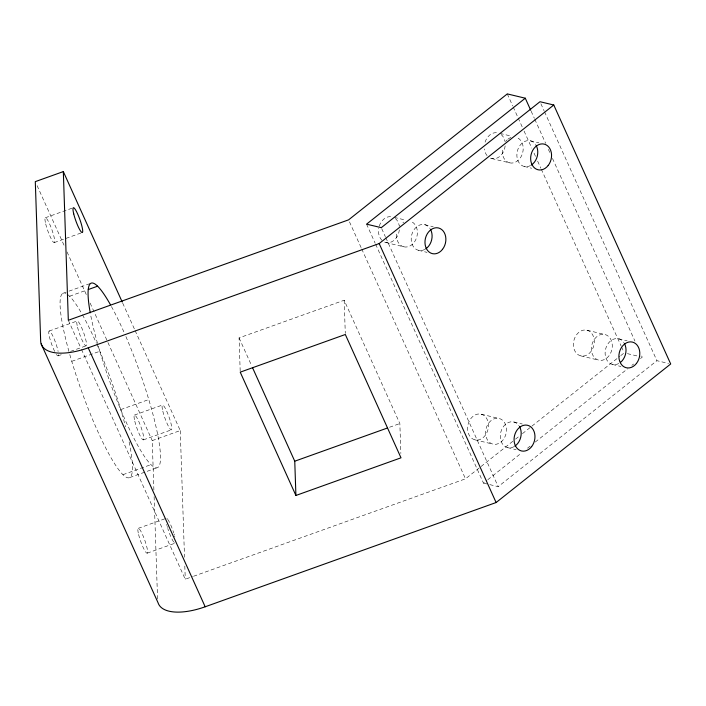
<?xml version="1.0" encoding="UTF-8"?>
<svg xmlns="http://www.w3.org/2000/svg" width="706" height="706" viewBox="0 0 706 706"><rect width="100%" height="100%" fill="white"/><g stroke="black" fill="none" stroke-linecap="round" stroke-linejoin="round"><path stroke-width="0.53" stroke-dasharray="3.53 2.65" d="M193.559 576.264L465.501 478.827L480.168 467.187M481.033 466.507L514.674 439.812M515.53 439.123L518.981 436.387M522.431 433.652L531.062 426.803M531.927 426.115L619.903 356.292M620.768 355.612L624.219 352.876M375.636 244.232L483.495 483.125L486.946 480.389M487.811 479.701L521.452 453.005M527.488 448.213L530.074 446.166M535.254 442.053L627.546 368.814M631.861 365.39L633.591 364.022M640.483 358.542L642.213 357.174L640.854 354.165M489.796 484.634L498.198 486.637L656.915 360.687L668.582 363.475M45.316 217.766L73.336 207.723M54.318 242.564L82.346 232.521M62.808 293.361L67.997 291.499M69.038 291.128L89.794 283.688M69.576 296.238L86.185 290.29M49.12 331.043L77.148 321.001M58.13 355.842L61.245 354.721M70.582 351.376L86.158 345.799M71.765 361.322L99.793 351.279M240.19 371.074L239.078 337.892L344.166 300.235L399.852 423.556L400.858 453.526M120.761 409.595L148.789 399.552M134.405 415.075L162.424 405.032M143.406 439.873L171.434 429.83M153.89 490.043L152.231 440.606L180.251 430.563L134.934 330.187M122.95 474.679L150.978 464.636M129.719 477.556L157.747 467.513M389.544 427.245L399.852 423.556M138.208 528.353L166.237 518.31M147.219 553.151L175.247 543.108M81.472 349.382L185.254 579.238L192.526 576.634M499.972 133.408L511.621 136.187M530.427 140.821L538.907 142.85M491.658 158.55L509.653 162.848A13.193 10.281 -76.6 0 0 522.74 152.461A13.193 10.281 -76.6 0 0 515.857 137.202M524.223 166.466L531.644 168.24M394.169 217.377L405.809 220.157M424.747 224.684L433.228 226.714M385.847 242.52L403.841 246.818A13.193 10.281 -76.6 0 0 416.937 236.431A13.193 10.281 -76.6 0 0 410.045 221.172M418.543 250.33L427.024 252.36M586.951 330.214A13.193 10.281 -76.6 0 1 590.948 351.553A13.193 10.281 -76.6 0 1 573.643 347.343A13.193 10.281 -76.6 0 1 586.951 330.214L604.945 334.512A13.193 10.281 -76.6 0 1 608.943 355.859A13.193 10.281 -76.6 0 1 591.637 351.641A13.193 10.281 -76.6 0 1 604.945 334.512M618.668 338.801L627.149 340.83M627.396 353.635L640.095 356.671M580.747 355.859L598.741 360.166M612.464 364.455L620.945 366.476M481.139 414.184A13.193 10.281 -76.6 0 1 485.137 435.523A13.193 10.281 -76.6 0 1 467.831 431.313A13.193 10.281 -76.6 0 1 481.139 414.184L499.133 418.481A13.193 10.281 -76.6 0 1 503.131 439.829A13.193 10.281 -76.6 0 1 485.825 435.611A13.193 10.281 -76.6 0 1 499.133 418.481M513.836 421.994L522.316 424.024M474.935 439.829L492.929 444.127M507.632 447.648L516.112 449.669M483.495 483.125L488.746 484.378M540.893 103.729L544.061 110.754M544.52 111.76L656.915 360.687M531.177 111.257L534.345 118.281M534.804 119.288L545.676 143.371M548.394 149.398L549.753 152.408M552.48 158.426L634.959 341.113M507.287 93.907L512.724 105.953M513.183 106.95L517.71 116.993M518.169 117.99L522.246 127.027M524.055 131.042L531.759 148.11M534.027 153.123L535.845 157.138M537.654 161.153L540.831 168.178M541.281 169.184L621.051 345.843M621.501 346.849L623.769 351.87M381.725 228.673L385.352 236.704M385.803 237.71L498.198 486.637M366.573 224.155L375.177 243.226M349.479 221.861L361.269 247.965M361.719 248.962L465.501 478.827M239.078 337.892L251.751 365.964M122.694 303.086L134.475 329.181M37.109 185.652L64.308 245.873M67.026 251.901L86.511 295.055M90.139 303.086L152.231 440.606M68.323 320.268L81.013 348.376M344.166 300.235L345.287 333.426M180.251 430.563L184.513 557.21M184.813 566.027L185.254 579.238M154.111 496.636L157.588 599.897M58.501 354.73A13.193 2.118 70.3 0 1 55.871 353.618M54.68 351.42A13.193 2.118 70.3 0 1 48.935 334.37A13.193 2.118 70.3 0 1 52.032 334.415A13.193 2.118 70.3 0 1 58.13 351.464M129.11 441.903A98.019 15.726 70.3 0 1 116.366 466.384A98.019 15.726 70.3 0 1 69.532 353.635M68.932 351.482A98.019 15.726 70.3 0 1 65.729 293.405M67.547 294.473A98.019 15.726 70.3 0 1 81.949 313.941M82.434 314.797A98.019 15.726 70.3 0 1 96.298 342.975M96.696 343.875A98.019 15.726 70.3 0 1 125.562 426.795M125.906 336.559A98.019 15.726 70.3 0 1 160.368 453.252A98.019 15.726 70.3 0 1 132.446 435.337A98.019 15.726 70.3 0 1 90.421 313.799M111.433 306.519A98.019 15.726 70.3 0 1 124.327 332.941M174.85 543.099A13.193 2.118 70.3 0 1 174.329 542.72M173.702 541.97A13.193 2.118 70.3 0 1 167.772 528.52M167.446 527.461A13.193 2.118 70.3 0 1 167.145 526.429M166.872 525.423A13.193 2.118 70.3 0 1 166.625 524.461M166.872 518.46A13.193 2.118 70.3 0 1 167.446 519.025M167.772 519.448A13.193 2.118 70.3 0 1 173.711 532.898M174.038 533.957A13.193 2.118 70.3 0 1 174.338 534.998M174.611 535.995A13.193 2.118 70.3 0 1 174.859 536.957M379.263 226.149A13.193 10.281 -76.6 0 1 392.907 217.13M395.281 218.472A13.193 10.281 -76.6 0 1 399.155 225.391M399.322 229.865A13.193 10.281 -76.6 0 1 384.161 241.902M381.911 240.287A13.193 10.281 -76.6 0 1 378.725 228.391M485.075 142.18A13.193 10.281 -76.6 0 1 498.718 133.16M501.092 134.511A13.193 10.281 -76.6 0 1 504.958 141.421M505.134 145.895A13.193 10.281 -76.6 0 1 489.964 157.932M487.078 155.611A13.193 10.281 -76.6 0 1 484.387 148.94M509.653 162.848A13.193 10.281 -76.6 0 1 502.76 147.589M505.646 141.509A13.193 10.281 -76.6 0 1 507.093 139.92M507.879 139.232A13.193 10.281 -76.6 0 1 511.338 137.37M403.841 246.818A13.193 10.281 -76.6 0 1 396.948 231.559M399.199 226.37A13.193 10.281 -76.6 0 1 399.843 225.47M402.897 222.602A13.193 10.281 -76.6 0 1 403.753 222.09M530.515 165.548A13.193 10.281 -76.6 0 1 517.798 160.35A13.193 10.281 -76.6 0 1 521.919 143.3A13.193 10.281 -76.6 0 1 535.598 144.536M424.835 249.412A13.193 10.281 -76.6 0 1 412.119 244.214A13.193 10.281 -76.6 0 1 416.24 227.164A13.193 10.281 -76.6 0 1 429.919 228.4M513.924 446.721A13.193 10.281 -76.6 0 1 501.207 441.524A13.193 10.281 -76.6 0 1 505.328 424.474A13.193 10.281 -76.6 0 1 519.007 425.709M618.756 363.528A13.193 10.281 -76.6 0 1 606.039 358.33A13.193 10.281 -76.6 0 1 610.16 341.28A13.193 10.281 -76.6 0 1 623.839 342.516M134.793 421.226A13.193 2.118 70.3 0 0 143.23 439.917A13.193 2.118 70.3 0 0 138.694 421.279A13.193 2.118 70.3 0 0 134.793 421.226M138.605 534.504A13.193 2.118 70.3 0 0 147.042 553.195A13.193 2.118 70.3 0 0 142.506 534.557A13.193 2.118 70.3 0 0 138.605 534.504M45.705 223.917A13.193 2.118 70.3 0 0 54.141 242.608A13.193 2.118 70.3 0 0 49.605 223.97A13.193 2.118 70.3 0 0 45.705 223.917M77.536 327.152A13.193 2.118 70.3 0 0 85.973 345.843A13.193 2.118 70.3 0 0 81.446 327.205A13.193 2.118 70.3 0 0 77.536 327.152M162.812 411.183A13.193 2.118 70.3 0 0 171.249 429.875A13.193 2.118 70.3 0 0 166.722 411.236A13.193 2.118 70.3 0 0 162.812 411.183"/><path stroke-width="1.06" d="M530.718 110.251L525.282 98.205L366.573 224.155L381.275 227.667L539.984 101.717L553.769 105.009L670.7 363.978L496.115 502.531L205.172 606.781A50.347 22.23 -24.3 0 1 158.091 602.845L41.16 343.875M122.244 302.08L63.328 171.593L35.3 181.636L40.657 340.927A50.347 22.23 -24.3 0 0 88.241 347.811L379.184 243.561L553.769 105.009M88.259 289.539L97.604 286.195M295.911 495.471L240.225 372.15L345.322 334.494L400.999 457.815L295.911 495.471L294.755 461.203L387.488 427.986M525.282 98.205L507.287 93.907L348.579 219.857L68.323 320.268L63.328 171.593M379.184 243.561L496.115 502.531M252.66 367.967L294.755 461.203M88.241 347.811L205.172 606.781M90.236 312.811A98.019 15.726 70.3 0 1 110.454 304.754M536.119 145.383A13.193 10.281 -76.6 0 1 531.371 165.036M430.439 229.247A13.193 10.281 -76.6 0 1 425.692 248.9M519.528 426.556A13.193 10.281 -76.6 0 1 514.78 446.21M624.36 343.363A13.193 10.281 -76.6 0 1 620.442 362.416M73.724 213.874A13.193 2.118 70.3 0 0 82.161 232.565A13.193 2.118 70.3 0 0 77.634 213.927A13.193 2.118 70.3 0 0 73.724 213.874M636.45 363.44A13.193 10.281 -76.6 0 0 632.452 342.092A13.193 10.281 -76.6 0 0 619.144 359.222A13.193 10.281 -76.6 0 0 636.45 363.44M548.209 165.46A13.193 10.281 -76.6 0 0 544.211 144.112A13.193 10.281 -76.6 0 0 530.903 161.242A13.193 10.281 -76.6 0 0 548.209 165.46M442.53 249.324A13.193 10.281 -76.6 0 0 438.532 227.976A13.193 10.281 -76.6 0 0 425.224 245.106A13.193 10.281 -76.6 0 0 442.53 249.324M531.618 446.633A13.193 10.281 -76.6 0 0 527.62 425.286A13.193 10.281 -76.6 0 0 514.312 442.415A13.193 10.281 -76.6 0 0 531.618 446.633"/></g></svg>
